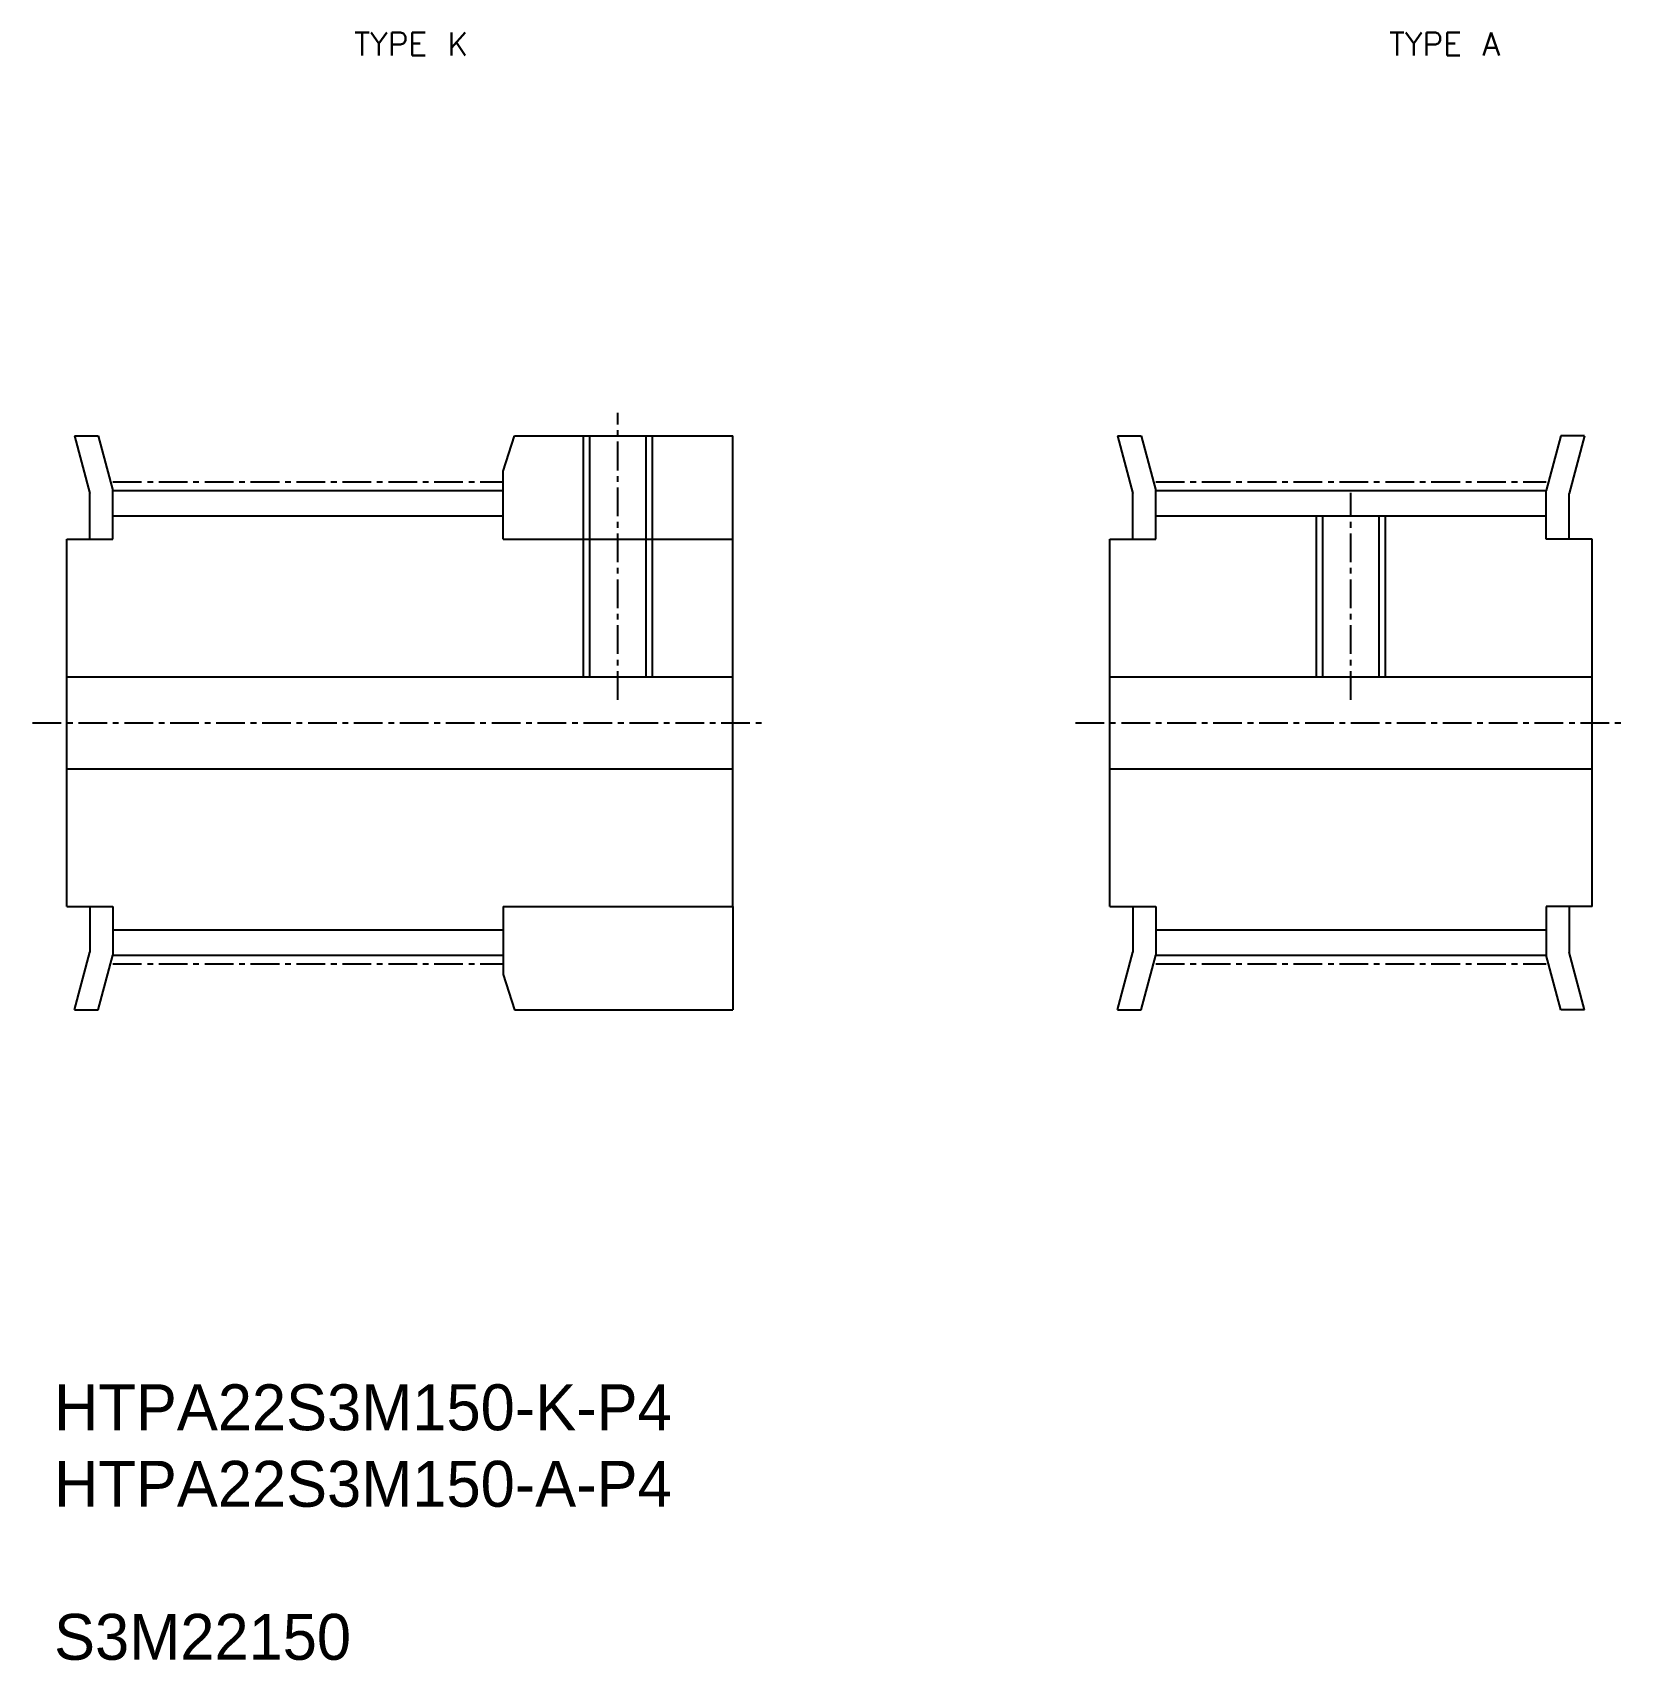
# Model space of a CAD drawing. Extents: x -215.8 to -146.4, y -39.4 to 31.5.
import ezdxf
from ezdxf.enums import TextEntityAlignment as Align

# ---------------------------------------------------------------- set-up
doc = ezdxf.new("R2010")
doc.units = 0
doc.linetypes.add('CENTER', pattern=[2, 1.25, -0.25, 0.25, -0.25])
doc.linetypes.add('DASHED', pattern=[19.05, 12.7, -6.35])
doc.layers.get('0').update_dxf_attribs({"linetype": 'CONTINUOUS'})
doc.layers.add('CENTER', color=1, linetype='CENTER')
doc.styles.add('MISUMI', font='txt.shx')

# ---------------------------------------------------------------- blocks, each defined once
blk = doc.blocks.new('*U4')
at = {"color": 7, "linetype": 'CONTINUOUS'}
for s, p in [('HTPA22S3M150-K-P4', (-214.865, -29.397)), ('HTPA22S3M150-A-P4', (-214.865, -32.73)), ('S3M22150', (-214.865, -39.397))]:
    blk.add_text(s, height=2, dxfattribs=at).set_placement(p)

msp = doc.modelspace()

# ---------------------------------------------------------------- linework, layer by layer
at = {"color": 7, "linetype": 'CONTINUOUS'}
for p, q in [((-213.974, 13.92), (-213.302, 11.413)), ((-213.974, 13.92), (-212.939, 13.92)), ((-212.939, 13.92), (-212.302, 11.545)), ((-195.302, 12.381), (-194.802, 13.92)), ((-194.802, 13.92), (-185.302, 13.92)), ((-185.302, 9.42), (-185.302, 13.92)), ((-168.543, 13.92), (-167.871, 11.413)), ((-168.543, 13.92), (-167.507, 13.92)), ((-167.507, 13.92), (-166.871, 11.545)), ((-149.235, 13.92), (-149.871, 11.545)), ((-148.199, 13.92), (-149.235, 13.92)), ((-148.199, 13.92), (-148.871, 11.413)), ((-195.302, 9.42), (-195.302, 12.381)), ((-213.302, 9.42), (-213.302, 11.413)), ((-212.302, 11.545), (-195.302, 11.545)), ((-212.302, 9.42), (-212.302, 11.545)), ((-167.871, 9.42), (-167.871, 11.413)), ((-166.871, 11.545), (-149.871, 11.545)), ((-166.871, 9.42), (-166.871, 11.545)), ((-149.871, 9.42), (-149.871, 11.545)), ((-148.871, 9.42), (-148.871, 11.413)), ((-212.302, 10.435), (-195.302, 10.435)), ((-166.871, 10.435), (-149.871, 10.435)), ((-214.302, -6.58), (-214.302, 9.42)), ((-214.302, 9.42), (-212.302, 9.42)), ((-195.302, 9.42), (-185.302, 9.42)), ((-185.302, -6.58), (-185.302, 9.42)), ((-168.871, -6.58), (-168.871, 9.42)), ((-168.871, 9.42), (-166.871, 9.42)), ((-147.871, 9.42), (-149.871, 9.42)), ((-147.871, -6.58), (-147.871, 9.42)), ((-214.302, 3.42), (-185.302, 3.42)), ((-168.871, 3.42), (-147.871, 3.42)), ((-214.302, -0.58), (-185.302, -0.58)), ((-168.871, -0.58), (-147.871, -0.58)), ((-214.302, -6.58), (-212.302, -6.58)), ((-213.302, -6.58), (-213.302, -8.574)), ((-212.302, -6.58), (-212.302, -8.705)), ((-195.302, -6.58), (-185.302, -6.58)), ((-195.302, -6.58), (-195.302, -9.541)), ((-185.302, -6.58), (-185.302, -11.08)), ((-168.871, -6.58), (-166.871, -6.58)), ((-167.871, -6.58), (-167.871, -8.574)), ((-166.871, -6.58), (-166.871, -8.705)), ((-149.871, -6.58), (-149.871, -8.705)), ((-147.871, -6.58), (-149.871, -6.58)), ((-148.871, -6.58), (-148.871, -8.574)), ((-212.302, -7.595), (-195.302, -7.595)), ((-166.871, -7.595), (-149.871, -7.595)), ((-213.974, -11.08), (-213.302, -8.574)), ((-212.939, -11.08), (-212.302, -8.705)), ((-212.302, -8.705), (-195.302, -8.705)), ((-168.543, -11.08), (-167.871, -8.574)), ((-167.507, -11.08), (-166.871, -8.705)), ((-166.871, -8.705), (-149.871, -8.705)), ((-149.235, -11.08), (-149.871, -8.705)), ((-148.199, -11.08), (-148.871, -8.574)), ((-213.638, -9.827), (-213.638, -9.827)), ((-195.302, -9.541), (-194.802, -11.08)), ((-168.207, -9.827), (-168.207, -9.827)), ((-148.535, -9.827), (-148.535, -9.827)), ((-213.806, -10.454), (-213.806, -10.453)), ((-168.375, -10.454), (-168.375, -10.453)), ((-148.367, -10.454), (-148.367, -10.453)), ((-213.974, -11.08), (-212.939, -11.08)), ((-194.802, -11.08), (-185.302, -11.08)), ((-168.543, -11.08), (-167.507, -11.08)), ((-148.199, -11.08), (-149.235, -11.08))]:
    msp.add_line(p, q, dxfattribs=at)
at = {"color": 3, "linetype": 'DASHED'}
for p, q in [((-191.802, 3.42), (-191.802, 13.92)), ((-191.527, 3.42), (-191.527, 13.92)), ((-189.077, 3.42), (-189.077, 13.92)), ((-188.802, 3.42), (-188.802, 13.92)), ((-159.871, 3.42), (-159.871, 10.435)), ((-159.596, 3.42), (-159.596, 10.435)), ((-157.146, 3.42), (-157.146, 10.435)), ((-156.871, 3.42), (-156.871, 10.435))]:
    msp.add_line(p, q, dxfattribs=at)
at = {"layer": 'CENTER', "color": 1, "linetype": 'CENTER'}
for p, q in [((-190.302, 2.42), (-190.302, 14.92)), ((-212.302, 11.925), (-195.302, 11.925)), ((-166.871, 11.925), (-149.871, 11.925)), ((-158.371, 2.42), (-158.371, 11.435)), ((-215.802, 1.42), (-183.802, 1.42)), ((-170.371, 1.42), (-146.371, 1.42)), ((-212.302, -9.085), (-195.302, -9.085)), ((-166.871, -9.085), (-149.871, -9.085))]:
    msp.add_line(p, q, dxfattribs=at)

# ---------------------------------------------------------------- block references
at = {"color": 7, "linetype": 'CONTINUOUS'}
msp.add_blockref('*U4', (0, 0), dxfattribs=at)

# ---------------------------------------------------------------- texts
at = {"color": 7, "linetype": 'CONTINUOUS', "style": 'MISUMI'}
for s, p in [('TYPE K', (-199.306, 30.992)), ('TYPE A', (-154.291, 30.992))]:
    msp.add_text(s, height=1, dxfattribs=at).set_placement(p, align=Align.MIDDLE_CENTER)

doc.saveas('drawing.dxf')
